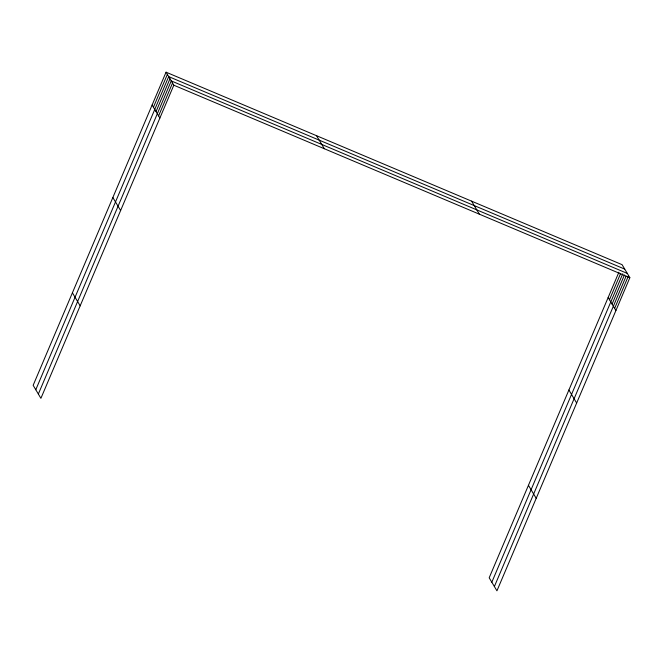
<?xml version="1.0" encoding="UTF-8"?>
<svg xmlns="http://www.w3.org/2000/svg" width="663" height="663" viewBox="0 0 663 663"><rect width="100%" height="100%" fill="white"/><g stroke="black" fill="none" stroke-linecap="round" stroke-linejoin="round"><path stroke-width="0.99" d="M166.057 72.184L33.15 385.302L40.907 398.322L173.814 85.204L166.057 72.184L622.093 264.678L629.85 277.698L496.943 590.816L489.186 577.796L618.91 272.186M153.435 107.232L167.374 74.397M35.785 389.728L168.692 76.61L624.728 269.112M156.037 111.599L169.977 78.764M38.346 394.021L171.253 80.911L627.289 273.405M158.598 115.892L172.529 83.057M609.479 299.734L620.626 273.463M491.822 582.222L622.739 273.802M612.073 304.093L624.422 275.012M494.383 586.515L626.096 276.222M614.634 308.386L628.574 275.551M173.814 85.204L629.85 277.698M608.162 297.521L615.91 310.541M471.6 201.154L479.357 214.174M568.895 390.01L576.653 403.029M528.444 485.299L536.201 498.319M316.549 135.708L324.306 148.727M152.117 105.019L159.874 118.039M112.859 197.516L120.616 210.536M72.408 292.806L80.165 305.825"/></g></svg>
